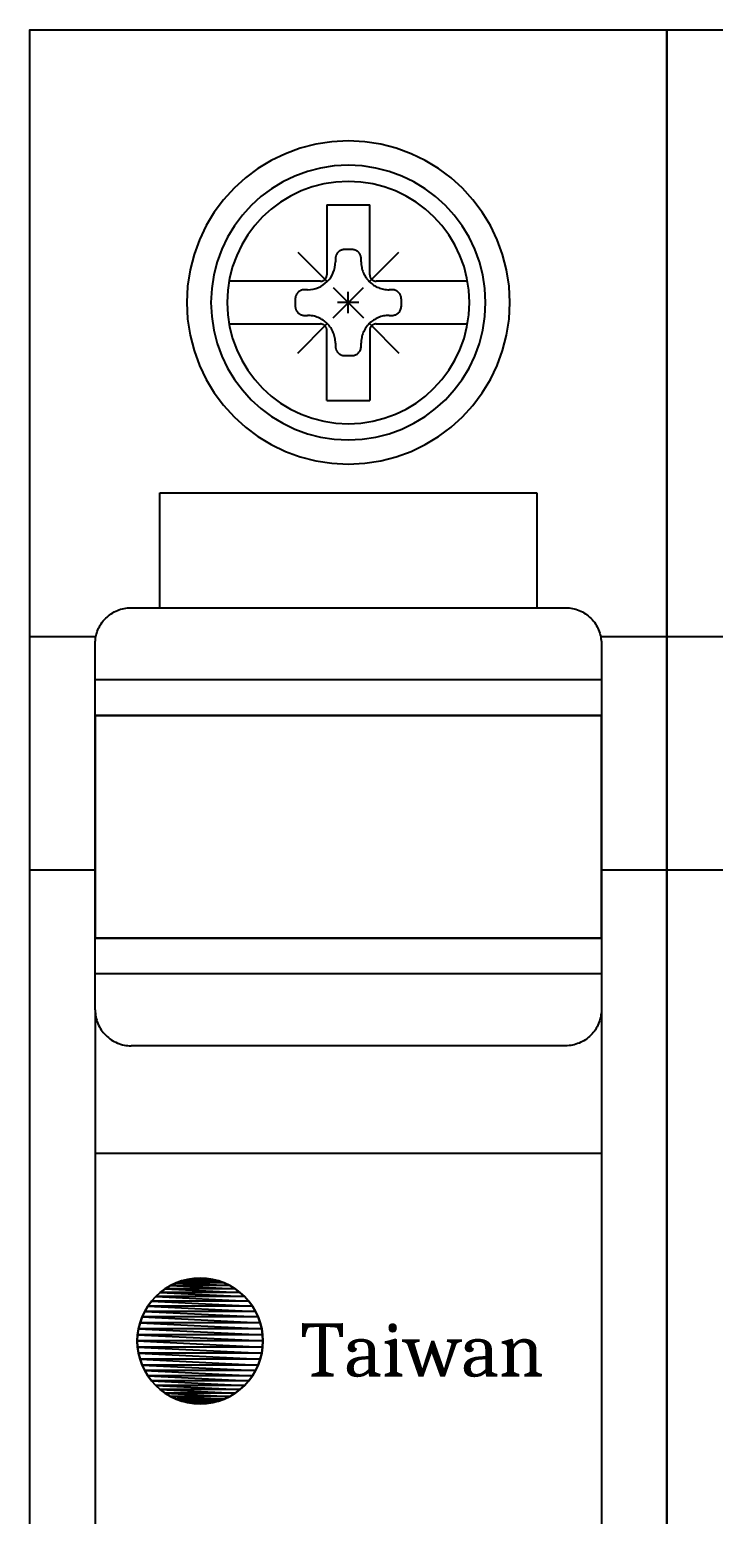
# Model space of a CAD drawing. Header units: inches. Extents: x 21 to 136330, y 8 to 58290.
# Drawn here: x 15475.66 to 15494.94, y 27341.6 to 27383.47 of the extents above; entities that cross this region are included whole.
import ezdxf

# ---------------------------------------------------------------- set-up
doc = ezdxf.new("R2010")
doc.units = ezdxf.units.IN
doc.header["$MEASUREMENT"] = 0
doc.linetypes.add('NEW_LINE159', pattern=[0.7, 0.5, -0.2])
doc.styles.add('hwBorder', font='Cambria.ttf')

# ---------------------------------------------------------------- blocks, each defined once
blk = doc.blocks.new('*U35')
for points in [[(340.151, 40.711), (340.151, 120.193), (358.123, 120.193), (358.123, 40.711), (340.151, 40.711)], [(358.123, 40.711), (358.123, 120.193), (376.095, 120.193), (376.095, 40.711), (358.123, 40.711)], [(353.694, 112.497), (353.694, 112.497), (353.67, 112.963), (353.601, 113.416), (353.489, 113.853), (353.336, 114.271), (353.144, 114.669), (352.915, 115.045), (352.653, 115.396), (352.359, 115.719), (352.035, 116.014), (351.685, 116.276), (351.309, 116.504), (350.911, 116.696), (350.492, 116.849), (350.056, 116.961), (349.603, 117.03), (349.137, 117.054), (349.137, 117.054), (348.671, 117.03), (348.219, 116.961), (347.782, 116.849), (347.364, 116.696), (346.965, 116.504), (346.59, 116.276), (346.239, 116.014), (345.916, 115.719), (345.621, 115.396), (345.359, 115.045), (345.131, 114.67), (344.939, 114.271), (344.786, 113.853), (344.674, 113.416), (344.604, 112.964), (344.581, 112.498), (344.581, 112.498), (344.604, 112.032), (344.673, 111.579), (344.786, 111.143), (344.939, 110.724), (345.131, 110.326), (345.359, 109.95), (345.621, 109.6), (345.915, 109.276), (346.239, 108.982), (346.59, 108.72), (346.965, 108.491), (347.364, 108.299), (347.782, 108.146), (348.219, 108.034), (348.671, 107.965), (349.137, 107.941), (349.137, 107.941), (349.603, 107.965), (350.055, 108.034), (350.492, 108.146), (350.911, 108.299), (351.309, 108.491), (351.685, 108.72), (352.035, 108.982), (352.359, 109.276), (352.653, 109.599), (352.915, 109.95), (353.144, 110.326), (353.336, 110.724), (353.489, 111.143), (353.601, 111.579), (353.67, 112.032), (353.694, 112.497)], [(353.01, 112.497), (353.01, 112.497), (352.99, 112.894), (352.931, 113.278), (352.836, 113.649), (352.706, 114.005), (352.543, 114.344), (352.349, 114.663), (352.126, 114.961), (351.876, 115.236), (351.601, 115.486), (351.302, 115.709), (350.983, 115.903), (350.645, 116.066), (350.289, 116.196), (349.918, 116.292), (349.533, 116.35), (349.137, 116.37), (349.137, 116.37), (348.741, 116.35), (348.357, 116.292), (347.986, 116.196), (347.63, 116.066), (347.291, 115.903), (346.972, 115.709), (346.674, 115.486), (346.399, 115.236), (346.149, 114.961), (345.926, 114.663), (345.732, 114.344), (345.569, 114.005), (345.438, 113.649), (345.343, 113.278), (345.284, 112.894), (345.265, 112.497), (345.265, 112.497), (345.284, 112.102), (345.343, 111.717), (345.438, 111.346), (345.569, 110.99), (345.732, 110.652), (345.926, 110.332), (346.149, 110.034), (346.399, 109.759), (346.674, 109.509), (346.972, 109.286), (347.291, 109.092), (347.63, 108.929), (347.986, 108.799), (348.357, 108.703), (348.741, 108.645), (349.137, 108.625), (349.137, 108.625), (349.533, 108.645), (349.918, 108.703), (350.289, 108.799), (350.645, 108.929), (350.983, 109.092), (351.302, 109.286), (351.601, 109.509), (351.876, 109.759), (352.126, 110.034), (352.349, 110.332), (352.543, 110.652), (352.706, 110.99), (352.836, 111.346), (352.931, 111.717), (352.99, 112.102), (353.01, 112.497)], [(352.555, 112.497), (352.555, 112.497), (352.537, 112.847), (352.485, 113.186), (352.401, 113.514), (352.286, 113.828), (352.142, 114.127), (351.971, 114.408), (351.774, 114.671), (351.554, 114.914), (351.311, 115.135), (351.048, 115.331), (350.766, 115.502), (350.467, 115.646), (350.153, 115.761), (349.826, 115.845), (349.487, 115.897), (349.137, 115.915), (349.137, 115.915), (348.788, 115.897), (348.448, 115.845), (348.121, 115.761), (347.807, 115.646), (347.508, 115.502), (347.227, 115.331), (346.963, 115.135), (346.721, 114.914), (346.5, 114.671), (346.304, 114.408), (346.132, 114.127), (345.989, 113.828), (345.874, 113.514), (345.79, 113.186), (345.738, 112.847), (345.72, 112.497), (345.72, 112.497), (345.738, 112.148), (345.79, 111.809), (345.874, 111.481), (345.989, 111.167), (346.132, 110.869), (346.304, 110.587), (346.5, 110.324), (346.721, 110.081), (346.963, 109.861), (347.227, 109.664), (347.508, 109.493), (347.807, 109.349), (348.121, 109.234), (348.448, 109.15), (348.788, 109.098), (349.137, 109.08), (349.137, 109.08), (349.487, 109.098), (349.826, 109.15), (350.153, 109.234), (350.467, 109.349), (350.766, 109.493), (351.048, 109.664), (351.311, 109.861), (351.554, 110.081), (351.774, 110.324), (351.971, 110.587), (352.142, 110.869), (352.286, 111.167), (352.401, 111.481), (352.485, 111.809), (352.537, 112.148), (352.555, 112.497)], [(348.534, 115.255), (348.534, 113.283)], [(348.534, 115.255), (349.741, 115.255)], [(349.741, 113.283), (349.741, 115.255)], [(347.715, 113.92), (348.534, 113.101)], [(349.038, 113.994), (349.038, 113.994), (349.025, 113.994), (349.012, 113.993), (348.999, 113.991), (348.986, 113.989), (348.974, 113.986), (348.961, 113.983), (348.949, 113.979), (348.937, 113.974), (348.926, 113.969), (348.914, 113.963), (348.903, 113.957), (348.892, 113.95), (348.882, 113.943), (348.871, 113.935), (348.862, 113.926), (348.852, 113.917), (348.852, 113.917), (348.843, 113.908), (348.835, 113.898), (348.827, 113.888), (348.819, 113.877), (348.812, 113.867), (348.806, 113.855), (348.8, 113.844), (348.795, 113.832), (348.79, 113.82), (348.787, 113.808), (348.783, 113.796), (348.78, 113.783), (348.778, 113.77), (348.777, 113.758), (348.776, 113.745), (348.775, 113.732)], [(349.237, 113.994), (349.038, 113.994)], [(349.499, 113.732), (349.499, 113.732), (349.499, 113.745), (349.498, 113.758), (349.496, 113.77), (349.494, 113.783), (349.491, 113.796), (349.488, 113.808), (349.484, 113.82), (349.479, 113.832), (349.474, 113.844), (349.468, 113.855), (349.462, 113.867), (349.455, 113.877), (349.448, 113.888), (349.44, 113.898), (349.431, 113.908), (349.423, 113.917), (349.423, 113.917), (349.413, 113.926), (349.403, 113.935), (349.393, 113.943), (349.383, 113.95), (349.372, 113.957), (349.36, 113.963), (349.349, 113.969), (349.337, 113.974), (349.325, 113.979), (349.313, 113.983), (349.301, 113.986), (349.288, 113.989), (349.276, 113.991), (349.263, 113.993), (349.25, 113.994), (349.237, 113.994)], [(349.741, 113.101), (350.56, 113.92)], [(347.988, 112.86), (347.988, 112.86), (348.068, 112.864), (348.147, 112.876), (348.222, 112.895), (348.294, 112.922), (348.363, 112.955), (348.428, 112.994), (348.489, 113.04), (348.545, 113.09), (348.595, 113.146), (348.641, 113.207), (348.68, 113.272), (348.713, 113.341), (348.74, 113.413), (348.759, 113.488), (348.771, 113.567), (348.775, 113.647)], [(348.775, 113.732), (348.775, 113.647)], [(349.499, 113.647), (349.499, 113.732)], [(349.499, 113.647), (349.499, 113.647), (349.5, 113.608), (349.503, 113.569), (349.508, 113.531), (349.515, 113.493), (349.523, 113.455), (349.533, 113.418), (349.545, 113.382), (349.559, 113.346), (349.575, 113.311), (349.592, 113.276), (349.611, 113.243), (349.632, 113.21), (349.654, 113.179), (349.678, 113.148), (349.703, 113.119), (349.73, 113.09), (349.73, 113.09), (349.758, 113.063), (349.788, 113.038), (349.818, 113.014), (349.85, 112.992), (349.882, 112.971), (349.916, 112.953), (349.95, 112.935), (349.985, 112.92), (350.021, 112.906), (350.058, 112.894), (350.095, 112.884), (350.132, 112.875), (350.17, 112.868), (350.209, 112.864), (350.248, 112.861), (350.287, 112.86)], [(348.352, 113.101), (345.774, 113.101)], [(348.352, 113.101), (348.352, 113.101), (348.37, 113.102), (348.388, 113.105), (348.406, 113.109), (348.423, 113.116), (348.438, 113.123), (348.453, 113.132), (348.467, 113.143), (348.481, 113.155), (348.492, 113.168), (348.503, 113.182), (348.512, 113.197), (348.52, 113.213), (348.526, 113.229), (348.53, 113.247), (348.533, 113.265), (348.534, 113.283)], [(349.741, 113.283), (349.741, 113.283), (349.741, 113.274), (349.741, 113.265), (349.742, 113.257), (349.744, 113.248), (349.746, 113.239), (349.748, 113.23), (349.751, 113.222), (349.754, 113.214), (349.758, 113.206), (349.762, 113.198), (349.766, 113.19), (349.771, 113.182), (349.776, 113.175), (349.782, 113.168), (349.788, 113.161), (349.794, 113.155), (349.794, 113.155), (349.8, 113.148), (349.807, 113.143), (349.814, 113.137), (349.822, 113.132), (349.829, 113.127), (349.837, 113.123), (349.845, 113.119), (349.853, 113.115), (349.861, 113.112), (349.87, 113.109), (349.878, 113.107), (349.887, 113.105), (349.896, 113.103), (349.905, 113.102), (349.914, 113.101), (349.923, 113.101)], [(352.501, 113.101), (349.923, 113.101)], [(347.903, 112.86), (347.903, 112.86), (347.89, 112.859), (347.877, 112.858), (347.864, 112.857), (347.852, 112.855), (347.839, 112.852), (347.827, 112.848), (347.815, 112.845), (347.803, 112.84), (347.791, 112.835), (347.779, 112.829), (347.768, 112.823), (347.758, 112.816), (347.747, 112.808), (347.737, 112.8), (347.727, 112.792), (347.718, 112.783), (347.718, 112.783), (347.709, 112.773), (347.7, 112.764), (347.692, 112.754), (347.685, 112.743), (347.678, 112.732), (347.672, 112.721), (347.666, 112.71), (347.661, 112.698), (347.656, 112.686), (347.652, 112.674), (347.649, 112.661), (347.646, 112.649), (347.644, 112.636), (347.642, 112.623), (347.641, 112.61), (347.641, 112.597)], [(347.988, 112.86), (347.903, 112.86)], [(348.711, 112.924), (349.564, 112.071)], [(348.711, 112.071), (349.564, 112.924)], [(349.137, 112.196), (349.137, 112.799)], [(350.371, 112.86), (350.287, 112.86)], [(350.634, 112.597), (350.634, 112.597), (350.633, 112.61), (350.633, 112.623), (350.631, 112.636), (350.629, 112.649), (350.626, 112.661), (350.622, 112.674), (350.618, 112.686), (350.614, 112.698), (350.609, 112.71), (350.603, 112.721), (350.597, 112.732), (350.59, 112.743), (350.582, 112.754), (350.574, 112.764), (350.566, 112.773), (350.557, 112.783), (350.557, 112.783), (350.548, 112.792), (350.538, 112.8), (350.527, 112.808), (350.517, 112.816), (350.506, 112.823), (350.495, 112.829), (350.483, 112.835), (350.472, 112.84), (350.46, 112.845), (350.448, 112.848), (350.435, 112.852), (350.423, 112.855), (350.41, 112.857), (350.397, 112.858), (350.384, 112.859), (350.371, 112.86)], [(347.641, 112.597), (347.641, 112.398)], [(347.641, 112.398), (347.641, 112.398), (347.641, 112.385), (347.642, 112.372), (347.644, 112.359), (347.646, 112.346), (347.649, 112.334), (347.652, 112.322), (347.656, 112.31), (347.661, 112.297), (347.666, 112.286), (347.672, 112.274), (347.678, 112.263), (347.685, 112.252), (347.692, 112.242), (347.7, 112.232), (347.709, 112.222), (347.718, 112.212), (347.718, 112.212), (347.727, 112.203), (347.737, 112.195), (347.747, 112.187), (347.758, 112.18), (347.768, 112.173), (347.779, 112.166), (347.791, 112.161), (347.803, 112.155), (347.815, 112.151), (347.827, 112.147), (347.839, 112.144), (347.852, 112.141), (347.864, 112.138), (347.877, 112.137), (347.89, 112.136), (347.903, 112.135)], [(349.439, 112.498), (348.836, 112.497)], [(350.371, 112.135), (350.371, 112.135), (350.398, 112.137), (350.424, 112.141), (350.449, 112.147), (350.474, 112.156), (350.496, 112.167), (350.518, 112.18), (350.538, 112.195), (350.557, 112.212), (350.574, 112.231), (350.589, 112.251), (350.602, 112.273), (350.613, 112.296), (350.622, 112.32), (350.629, 112.345), (350.632, 112.371), (350.634, 112.398)], [(350.634, 112.398), (350.634, 112.597)], [(345.774, 111.894), (348.352, 111.894)], [(347.715, 111.075), (348.534, 111.894)], [(347.903, 112.135), (347.988, 112.135)], [(348.775, 111.348), (348.775, 111.348), (348.774, 111.387), (348.771, 111.426), (348.767, 111.465), (348.76, 111.502), (348.751, 111.54), (348.741, 111.577), (348.729, 111.614), (348.715, 111.649), (348.7, 111.685), (348.682, 111.719), (348.664, 111.752), (348.643, 111.785), (348.621, 111.817), (348.597, 111.847), (348.572, 111.877), (348.545, 111.905), (348.545, 111.905), (348.516, 111.932), (348.487, 111.957), (348.456, 111.981), (348.425, 112.003), (348.392, 112.024), (348.359, 112.043), (348.324, 112.06), (348.289, 112.075), (348.253, 112.089), (348.217, 112.101), (348.18, 112.112), (348.142, 112.12), (348.104, 112.127), (348.066, 112.132), (348.027, 112.134), (347.988, 112.135)], [(348.534, 111.712), (348.534, 111.712), (348.534, 111.721), (348.533, 111.73), (348.532, 111.739), (348.53, 111.747), (348.528, 111.756), (348.526, 111.765), (348.523, 111.773), (348.52, 111.781), (348.516, 111.79), (348.512, 111.798), (348.508, 111.805), (348.503, 111.813), (348.498, 111.82), (348.493, 111.827), (348.487, 111.834), (348.481, 111.841), (348.481, 111.841), (348.474, 111.847), (348.467, 111.853), (348.46, 111.858), (348.453, 111.863), (348.445, 111.868), (348.437, 111.873), (348.429, 111.877), (348.421, 111.88), (348.413, 111.883), (348.405, 111.886), (348.396, 111.889), (348.387, 111.89), (348.378, 111.892), (348.37, 111.893), (348.361, 111.894), (348.352, 111.894)], [(350.287, 112.135), (350.287, 112.135), (350.248, 112.134), (350.209, 112.132), (350.17, 112.127), (350.132, 112.12), (350.095, 112.112), (350.058, 112.101), (350.021, 112.089), (349.985, 112.075), (349.95, 112.06), (349.916, 112.043), (349.882, 112.024), (349.85, 112.003), (349.818, 111.981), (349.788, 111.957), (349.758, 111.932), (349.73, 111.905), (349.73, 111.905), (349.703, 111.877), (349.678, 111.847), (349.654, 111.817), (349.632, 111.785), (349.611, 111.752), (349.592, 111.719), (349.575, 111.685), (349.559, 111.649), (349.545, 111.614), (349.533, 111.577), (349.523, 111.54), (349.515, 111.502), (349.508, 111.465), (349.503, 111.426), (349.5, 111.387), (349.499, 111.348)], [(349.923, 111.894), (349.923, 111.894), (349.914, 111.894), (349.905, 111.893), (349.896, 111.892), (349.887, 111.89), (349.878, 111.889), (349.87, 111.886), (349.861, 111.883), (349.853, 111.88), (349.845, 111.877), (349.837, 111.873), (349.829, 111.868), (349.822, 111.863), (349.814, 111.858), (349.807, 111.853), (349.8, 111.847), (349.794, 111.841), (349.794, 111.841), (349.788, 111.834), (349.782, 111.827), (349.776, 111.82), (349.771, 111.813), (349.766, 111.805), (349.762, 111.798), (349.758, 111.79), (349.754, 111.781), (349.751, 111.773), (349.748, 111.765), (349.746, 111.756), (349.744, 111.747), (349.742, 111.739), (349.741, 111.73), (349.741, 111.721), (349.741, 111.712)], [(349.741, 111.894), (350.56, 111.075)], [(349.923, 111.894), (352.501, 111.894)], [(350.287, 112.135), (350.371, 112.135)], [(348.534, 109.74), (348.534, 111.712)], [(349.741, 111.712), (349.741, 109.74)], [(348.775, 111.348), (348.775, 111.263)], [(348.775, 111.263), (348.775, 111.263), (348.776, 111.25), (348.777, 111.237), (348.778, 111.225), (348.78, 111.212), (348.783, 111.2), (348.787, 111.187), (348.79, 111.175), (348.795, 111.163), (348.8, 111.151), (348.806, 111.14), (348.812, 111.129), (348.819, 111.118), (348.827, 111.107), (348.835, 111.097), (348.843, 111.087), (348.852, 111.078), (348.852, 111.078), (348.862, 111.069), (348.871, 111.06), (348.882, 111.053), (348.892, 111.045), (348.903, 111.038), (348.914, 111.032), (348.926, 111.026), (348.937, 111.021), (348.949, 111.016), (348.961, 111.012), (348.974, 111.009), (348.986, 111.006), (348.999, 111.004), (349.012, 111.002), (349.025, 111.001), (349.038, 111.001)], [(349.038, 111.001), (349.237, 111.001)], [(349.237, 111.001), (349.237, 111.001), (349.264, 111.002), (349.29, 111.006), (349.315, 111.013), (349.339, 111.022), (349.362, 111.033), (349.383, 111.046), (349.404, 111.061), (349.422, 111.078), (349.439, 111.097), (349.454, 111.117), (349.468, 111.138), (349.479, 111.161), (349.487, 111.185), (349.494, 111.211), (349.498, 111.237), (349.499, 111.263)], [(349.499, 111.263), (349.499, 111.348)], [(348.534, 109.74), (349.741, 109.74)], [(343.822, 103.891), (343.822, 107.131)], [(343.822, 107.131), (354.453, 107.131)], [(354.453, 107.131), (354.453, 103.891)], [(341.999, 100.854), (341.999, 102.879), (341.999, 102.879), (342, 102.929), (342.004, 102.979), (342.01, 103.028), (342.019, 103.077), (342.03, 103.126), (342.043, 103.173), (342.058, 103.22), (342.076, 103.266), (342.096, 103.312), (342.118, 103.356), (342.143, 103.399), (342.169, 103.441), (342.198, 103.481), (342.228, 103.521), (342.261, 103.558), (342.296, 103.595), (342.296, 103.595), (342.332, 103.629), (342.37, 103.662), (342.409, 103.693), (342.45, 103.721), (342.492, 103.748), (342.535, 103.772), (342.579, 103.794), (342.624, 103.814), (342.67, 103.832), (342.717, 103.848), (342.765, 103.861), (342.813, 103.872), (342.862, 103.88), (342.911, 103.886), (342.961, 103.89), (343.012, 103.891), (343.822, 103.891), (354.453, 103.891), (355.263, 103.891), (355.263, 103.891), (355.313, 103.89), (355.363, 103.886), (355.412, 103.88), (355.461, 103.872), (355.51, 103.861), (355.557, 103.848), (355.604, 103.832), (355.65, 103.814), (355.695, 103.794), (355.74, 103.772), (355.783, 103.748), (355.825, 103.721), (355.865, 103.693), (355.905, 103.662), (355.942, 103.629), (355.979, 103.595), (355.979, 103.595), (356.013, 103.558), (356.046, 103.521), (356.077, 103.481), (356.105, 103.441), (356.132, 103.399), (356.156, 103.356), (356.178, 103.312), (356.198, 103.266), (356.216, 103.22), (356.232, 103.173), (356.245, 103.126), (356.256, 103.077), (356.264, 103.028), (356.271, 102.979), (356.274, 102.929), (356.276, 102.879), (356.276, 100.854)], [(340.151, 103.081), (342.02, 103.081)], [(356.255, 103.081), (358.123, 103.081)], [(358.123, 103.081), (359.992, 103.081)], [(341.999, 101.866), (356.276, 101.866)], [(341.999, 100.854), (356.276, 100.854)], [(341.999, 94.576), (341.999, 100.854)], [(356.276, 100.854), (356.276, 94.576)], [(340.151, 96.5), (342.02, 96.5)], [(356.255, 96.5), (358.123, 96.5)], [(358.123, 96.5), (359.992, 96.5)], [(341.999, 92.551), (341.999, 94.576)], [(356.276, 94.576), (341.999, 94.576)], [(356.276, 94.576), (356.276, 92.551), (356.276, 92.551), (356.274, 92.501), (356.271, 92.451), (356.264, 92.402), (356.256, 92.353), (356.245, 92.305), (356.232, 92.257), (356.216, 92.21), (356.198, 92.164), (356.178, 92.119), (356.156, 92.075), (356.132, 92.032), (356.105, 91.99), (356.077, 91.949), (356.046, 91.91), (356.013, 91.872), (355.979, 91.835), (355.979, 91.835), (355.942, 91.801), (355.905, 91.768), (355.865, 91.738), (355.825, 91.709), (355.783, 91.682), (355.74, 91.658), (355.695, 91.636), (355.65, 91.616), (355.604, 91.598), (355.557, 91.583), (355.51, 91.569), (355.461, 91.558), (355.412, 91.55), (355.363, 91.544), (355.313, 91.54), (355.263, 91.539), (343.012, 91.539)], [(356.276, 93.564), (341.999, 93.564)], [(341.999, 92.551), (341.999, 92.551), (342, 92.501), (342.004, 92.451), (342.01, 92.402), (342.019, 92.353), (342.03, 92.305), (342.043, 92.257), (342.058, 92.21), (342.076, 92.164), (342.096, 92.119), (342.118, 92.075), (342.143, 92.032), (342.169, 91.99), (342.198, 91.949), (342.228, 91.91), (342.261, 91.872), (342.296, 91.835), (342.296, 91.835), (342.332, 91.801), (342.37, 91.768), (342.409, 91.738), (342.45, 91.709), (342.492, 91.682), (342.535, 91.658), (342.579, 91.636), (342.624, 91.616), (342.67, 91.598), (342.717, 91.583), (342.765, 91.569), (342.813, 91.558), (342.862, 91.55), (342.911, 91.544), (342.961, 91.54), (343.012, 91.539)], [(341.999, 92.551), (341.999, 61.164)], [(356.276, 92.551), (356.276, 61.164)], [(356.276, 88.501), (341.999, 88.501)]]:
    blk.add_lwpolyline(points)
at = {"color": 144}
for points in [[(341.999, 100.854), (356.276, 100.854)], [(341.999, 100.854), (341.999, 100.854)], [(356.276, 94.576), (341.999, 94.576), (341.999, 100.854)], [(356.276, 94.576), (356.276, 100.854), (341.999, 100.854)], [(341.999, 100.854), (356.276, 100.854)], [(341.999, 100.854), (341.999, 94.576)], [(356.276, 100.854), (356.276, 94.576)], [(341.999, 94.576), (356.276, 94.576)], [(341.999, 94.576), (341.999, 94.576)], [(341.999, 94.576), (356.276, 94.576)]]:
    blk.add_lwpolyline(points, dxfattribs=at)
at = {"color": 240, "linetype": 'NEW_LINE159'}
blk.add_lwpolyline([(346.73, 83.213), (346.73, 83.213), (346.721, 83.394), (346.694, 83.57), (346.65, 83.74), (346.591, 83.903), (346.516, 84.058), (346.427, 84.204), (346.325, 84.34), (346.211, 84.466), (346.085, 84.58), (345.949, 84.682), (345.802, 84.771), (345.648, 84.846), (345.485, 84.905), (345.315, 84.949), (345.139, 84.976), (344.958, 84.985), (344.958, 84.985), (344.777, 84.976), (344.601, 84.949), (344.431, 84.905), (344.268, 84.846), (344.113, 84.771), (343.967, 84.682), (343.831, 84.58), (343.705, 84.466), (343.591, 84.34), (343.489, 84.204), (343.4, 84.058), (343.325, 83.903), (343.266, 83.74), (343.222, 83.57), (343.195, 83.394), (343.186, 83.213), (343.186, 83.213), (343.195, 83.032), (343.222, 82.856), (343.266, 82.686), (343.325, 82.523), (343.4, 82.369), (343.489, 82.222), (343.591, 82.086), (343.705, 81.96), (343.831, 81.846), (343.967, 81.744), (344.113, 81.655), (344.268, 81.58), (344.431, 81.521), (344.601, 81.477), (344.777, 81.45), (344.958, 81.441), (344.958, 81.441), (345.139, 81.45), (345.315, 81.477), (345.485, 81.521), (345.648, 81.58), (345.802, 81.655), (345.949, 81.744), (346.085, 81.846), (346.211, 81.96), (346.325, 82.086), (346.427, 82.222), (346.516, 82.369), (346.591, 82.523), (346.65, 82.686), (346.694, 82.856), (346.721, 83.032), (346.73, 83.213)], dxfattribs=at)
at = {"color": 240}
for points in [[(346.211, 84.466), (343.705, 84.466), (343.834, 84.583)], [(343.834, 84.583), (343.705, 84.466)], [(346.082, 84.583), (343.834, 84.583), (343.974, 84.686)], [(343.974, 84.686), (343.834, 84.583)], [(343.834, 84.583), (346.211, 84.466)], [(343.834, 84.583), (346.211, 84.466)], [(346.211, 84.466), (346.082, 84.583), (343.834, 84.583)], [(345.943, 84.686), (343.974, 84.686), (344.123, 84.776)], [(344.123, 84.776), (343.974, 84.686)], [(343.974, 84.686), (346.082, 84.583)], [(343.974, 84.686), (346.082, 84.583)], [(346.082, 84.583), (345.943, 84.686), (343.974, 84.686)], [(345.793, 84.776), (344.123, 84.776), (344.28, 84.85)], [(344.28, 84.85), (344.123, 84.776)], [(344.123, 84.776), (345.943, 84.686)], [(344.123, 84.776), (345.943, 84.686)], [(345.943, 84.686), (345.793, 84.776), (344.123, 84.776)], [(345.636, 84.85), (344.28, 84.85), (344.444, 84.908)], [(344.444, 84.908), (344.28, 84.85)], [(344.28, 84.85), (345.793, 84.776)], [(344.28, 84.85), (345.793, 84.776)], [(345.793, 84.776), (345.636, 84.85), (344.28, 84.85)], [(345.472, 84.908), (344.444, 84.908), (344.612, 84.951)], [(344.612, 84.951), (344.444, 84.908)], [(344.444, 84.908), (345.636, 84.85)], [(344.444, 84.908), (345.636, 84.85)], [(345.636, 84.85), (345.472, 84.908), (344.444, 84.908)], [(345.304, 84.951), (344.612, 84.951), (344.784, 84.976)], [(344.784, 84.976), (344.612, 84.951)], [(344.612, 84.951), (345.472, 84.908)], [(344.612, 84.951), (345.472, 84.908)], [(345.472, 84.908), (345.304, 84.951), (344.612, 84.951)], [(345.132, 84.976), (344.784, 84.976), (344.958, 84.985)], [(344.958, 84.985), (344.784, 84.976)], [(344.784, 84.976), (345.304, 84.951)], [(344.784, 84.976), (345.304, 84.951)], [(345.304, 84.951), (345.132, 84.976), (344.784, 84.976)], [(344.958, 84.985), (345.132, 84.976)], [(345.132, 84.976), (344.958, 84.985)], [(345.132, 84.976), (345.304, 84.951)], [(345.304, 84.951), (345.472, 84.908)], [(345.472, 84.908), (345.636, 84.85)], [(345.636, 84.85), (345.793, 84.776)], [(345.793, 84.776), (345.943, 84.686)], [(345.943, 84.686), (346.082, 84.583)], [(346.082, 84.583), (346.211, 84.466)], [(346.521, 84.048), (343.395, 84.048), (343.485, 84.197)], [(343.485, 84.197), (343.395, 84.048)], [(346.431, 84.197), (343.485, 84.197), (343.588, 84.337)], [(343.588, 84.337), (343.485, 84.197)], [(343.485, 84.197), (346.521, 84.048)], [(343.485, 84.197), (346.521, 84.048)], [(346.521, 84.048), (346.431, 84.197), (343.485, 84.197)], [(346.328, 84.337), (343.588, 84.337), (343.705, 84.466)], [(343.705, 84.466), (343.588, 84.337)], [(343.588, 84.337), (346.431, 84.197)], [(343.588, 84.337), (346.431, 84.197)], [(346.431, 84.197), (346.328, 84.337), (343.588, 84.337)], [(343.705, 84.466), (346.328, 84.337)], [(343.705, 84.466), (346.328, 84.337)], [(346.328, 84.337), (346.211, 84.466), (343.705, 84.466)], [(346.211, 84.466), (346.328, 84.337)], [(346.328, 84.337), (346.431, 84.197)], [(346.431, 84.197), (346.521, 84.048)], [(346.654, 83.727), (343.263, 83.727), (343.321, 83.891)], [(343.321, 83.891), (343.263, 83.727)], [(346.595, 83.891), (343.321, 83.891), (343.395, 84.048)], [(343.395, 84.048), (343.321, 83.891)], [(343.321, 83.891), (346.654, 83.727)], [(343.321, 83.891), (346.654, 83.727)], [(346.654, 83.727), (346.595, 83.891), (343.321, 83.891)], [(343.395, 84.048), (346.595, 83.891)], [(343.395, 84.048), (346.595, 83.891)], [(346.595, 83.891), (346.521, 84.048), (343.395, 84.048)], [(346.521, 84.048), (346.595, 83.891)], [(346.595, 83.891), (346.654, 83.727)], [(346.73, 83.213), (343.186, 83.213), (343.195, 83.387)], [(343.195, 83.387), (343.186, 83.213)], [(346.721, 83.387), (343.195, 83.387), (343.22, 83.559)], [(343.22, 83.559), (343.195, 83.387)], [(343.195, 83.387), (346.73, 83.213)], [(343.195, 83.387), (346.73, 83.213)], [(346.73, 83.213), (346.721, 83.387), (343.195, 83.387)], [(346.696, 83.559), (343.22, 83.559), (343.263, 83.727)], [(343.263, 83.727), (343.22, 83.559)], [(343.22, 83.559), (346.721, 83.387)], [(343.22, 83.559), (346.721, 83.387)], [(346.721, 83.387), (346.696, 83.559), (343.22, 83.559)], [(343.263, 83.727), (346.696, 83.559)], [(343.263, 83.727), (346.696, 83.559)], [(346.696, 83.559), (346.654, 83.727), (343.263, 83.727)], [(346.654, 83.727), (346.696, 83.559)], [(346.696, 83.559), (346.721, 83.387)], [(346.721, 83.387), (346.73, 83.213)], [(343.186, 83.213), (346.721, 83.039)], [(346.721, 83.039), (343.195, 83.039), (343.186, 83.213)], [(343.186, 83.213), (346.721, 83.039)], [(346.721, 83.039), (346.73, 83.213), (343.186, 83.213)], [(343.186, 83.213), (343.195, 83.039)], [(343.195, 83.039), (346.696, 82.867)], [(346.696, 82.867), (343.22, 82.867), (343.195, 83.039)], [(343.195, 83.039), (346.696, 82.867)], [(346.696, 82.867), (346.721, 83.039), (343.195, 83.039)], [(343.195, 83.039), (343.22, 82.867)], [(346.721, 83.039), (346.696, 82.867)], [(346.73, 83.213), (346.721, 83.039)], [(343.22, 82.867), (346.654, 82.699)], [(346.654, 82.699), (343.263, 82.699), (343.22, 82.867)], [(343.22, 82.867), (346.654, 82.699)], [(346.654, 82.699), (346.696, 82.867), (343.22, 82.867)], [(343.22, 82.867), (343.263, 82.699)], [(343.263, 82.699), (346.595, 82.535)], [(346.595, 82.535), (343.321, 82.535), (343.263, 82.699)], [(343.263, 82.699), (346.595, 82.535)], [(346.595, 82.535), (346.654, 82.699), (343.263, 82.699)], [(343.263, 82.699), (343.321, 82.535)], [(343.321, 82.535), (346.521, 82.378)], [(346.521, 82.378), (343.395, 82.378), (343.321, 82.535)], [(343.321, 82.535), (346.521, 82.378)], [(346.521, 82.378), (346.595, 82.535), (343.321, 82.535)], [(343.321, 82.535), (343.395, 82.378)], [(346.595, 82.535), (346.521, 82.378)], [(346.654, 82.699), (346.595, 82.535)], [(346.696, 82.867), (346.654, 82.699)], [(343.395, 82.378), (346.431, 82.229)], [(346.431, 82.229), (343.485, 82.229), (343.395, 82.378)], [(343.395, 82.378), (346.431, 82.229)], [(346.431, 82.229), (346.521, 82.378), (343.395, 82.378)], [(343.395, 82.378), (343.485, 82.229)], [(343.485, 82.229), (346.328, 82.089)], [(346.328, 82.089), (343.588, 82.089), (343.485, 82.229)], [(343.485, 82.229), (346.328, 82.089)], [(346.328, 82.089), (346.431, 82.229), (343.485, 82.229)], [(343.485, 82.229), (343.588, 82.089)], [(343.588, 82.089), (346.211, 81.96)], [(346.211, 81.96), (343.705, 81.96), (343.588, 82.089)], [(343.588, 82.089), (346.211, 81.96)], [(346.211, 81.96), (346.328, 82.089), (343.588, 82.089)], [(343.588, 82.089), (343.705, 81.96)], [(346.328, 82.089), (346.211, 81.96)], [(346.431, 82.229), (346.328, 82.089)], [(346.521, 82.378), (346.431, 82.229)], [(343.705, 81.96), (346.082, 81.843)], [(346.082, 81.843), (343.834, 81.843), (343.705, 81.96)], [(343.705, 81.96), (346.082, 81.843)], [(346.082, 81.843), (346.211, 81.96), (343.705, 81.96)], [(343.705, 81.96), (343.834, 81.843)], [(343.834, 81.843), (345.943, 81.74)], [(345.943, 81.74), (343.974, 81.74), (343.834, 81.843)], [(343.834, 81.843), (345.943, 81.74)], [(345.943, 81.74), (346.082, 81.843), (343.834, 81.843)], [(343.834, 81.843), (343.974, 81.74)], [(343.974, 81.74), (345.793, 81.65)], [(345.793, 81.65), (344.123, 81.65), (343.974, 81.74)], [(343.974, 81.74), (345.793, 81.65)], [(345.793, 81.65), (345.943, 81.74), (343.974, 81.74)], [(343.974, 81.74), (344.123, 81.65)], [(344.123, 81.65), (345.636, 81.576)], [(345.636, 81.576), (344.28, 81.576), (344.123, 81.65)], [(344.123, 81.65), (345.636, 81.576)], [(345.636, 81.576), (345.793, 81.65), (344.123, 81.65)], [(344.123, 81.65), (344.28, 81.576)], [(345.793, 81.65), (345.636, 81.576)], [(345.943, 81.74), (345.793, 81.65)], [(346.082, 81.843), (345.943, 81.74)], [(346.211, 81.96), (346.082, 81.843)], [(344.28, 81.576), (345.472, 81.517)], [(345.472, 81.517), (344.444, 81.517), (344.28, 81.576)], [(344.28, 81.576), (345.472, 81.517)], [(345.472, 81.517), (345.636, 81.576), (344.28, 81.576)], [(344.28, 81.576), (344.444, 81.517)], [(344.444, 81.517), (345.304, 81.475)], [(345.304, 81.475), (344.612, 81.475), (344.444, 81.517)], [(344.444, 81.517), (345.304, 81.475)], [(345.304, 81.475), (345.472, 81.517), (344.444, 81.517)], [(344.444, 81.517), (344.612, 81.475)], [(344.612, 81.475), (345.132, 81.45)], [(345.132, 81.45), (344.784, 81.45), (344.612, 81.475)], [(344.612, 81.475), (345.132, 81.45)], [(345.132, 81.45), (345.304, 81.475), (344.612, 81.475)], [(344.612, 81.475), (344.784, 81.45)], [(344.784, 81.45), (344.958, 81.441)], [(344.958, 81.441), (345.132, 81.45), (344.784, 81.45)], [(344.958, 81.441), (344.784, 81.45)], [(345.132, 81.45), (344.958, 81.441)], [(345.304, 81.475), (345.132, 81.45)], [(345.472, 81.517), (345.304, 81.475)], [(345.636, 81.576), (345.472, 81.517)]]:
    blk.add_lwpolyline(points, dxfattribs=at)
at = {"color": 251, "ltscale": 5, "style": 'hwBorder', "flags": 8}
blk.add_attdef('NSX', (347.783, 82.208), '', height=1.5, dxfattribs=at)
at = {"ltscale": 5, "style": 'hwBorder', "flags": 8}
blk.add_attdef('RAITING', (342.771, 64.014), '', height=1.5, dxfattribs=at)

msp = doc.modelspace()

# ---------------------------------------------------------------- block references
ref = msp.add_blockref('*U35', (15135.5039, 27263.2736))
ref.add_attrib('NSX', 'Taiwan', (15483.2872, 27345.4816), dxfattribs={"color": 251, "ltscale": 5, "height": 1.5, "style": 'hwBorder'})

doc.saveas('drawing.dxf')
